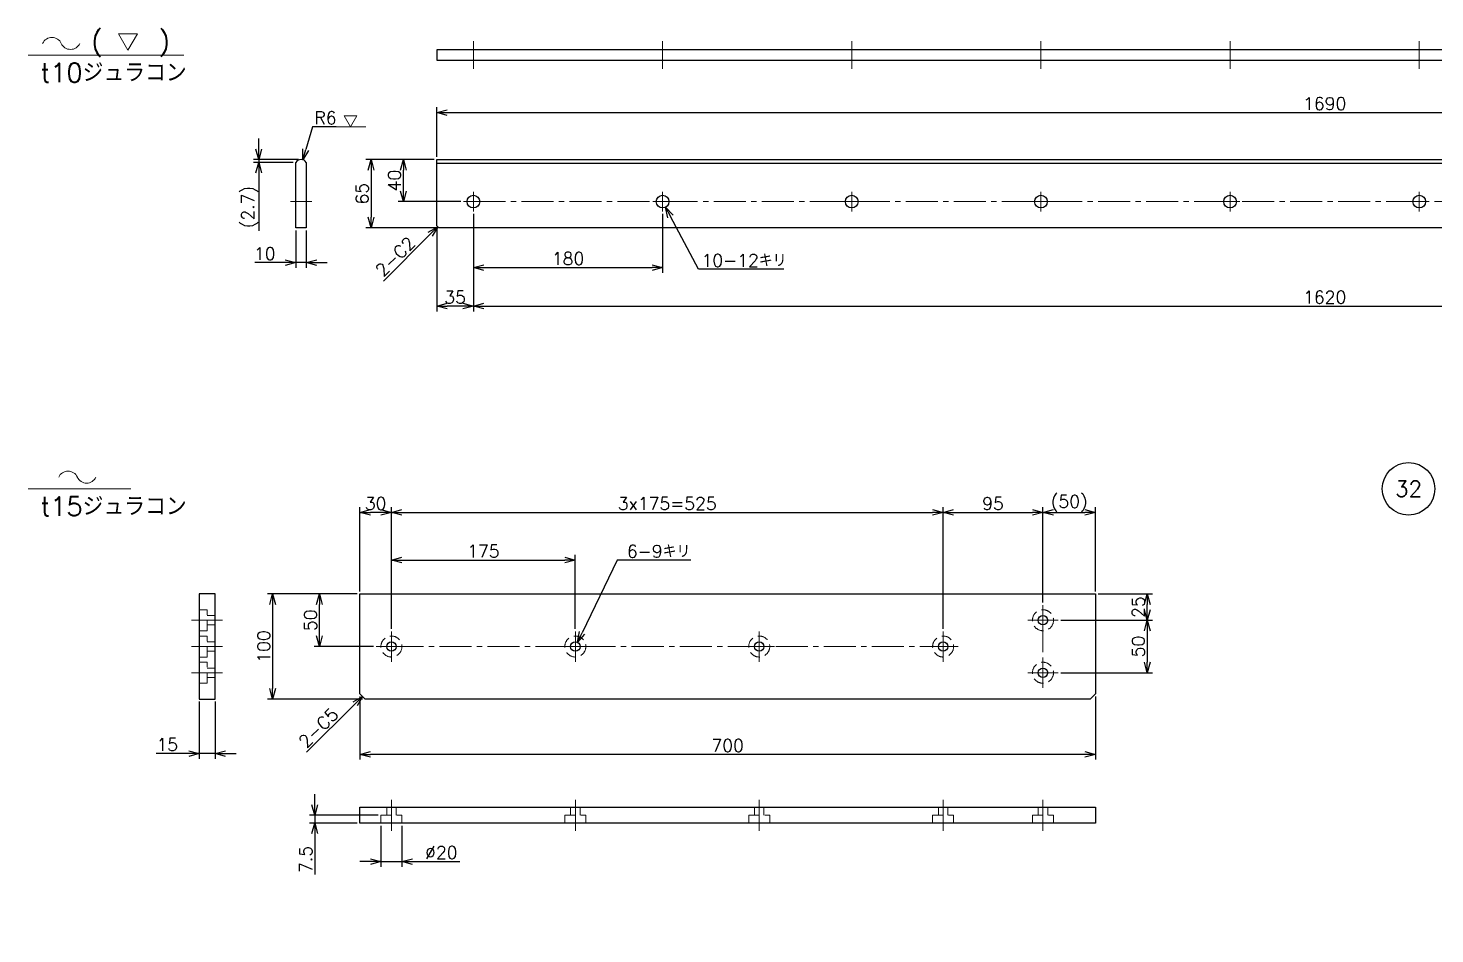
# Model space of a CAD drawing. Header units: millimetres. Extents: x 0 to 6647, y -19 to 2332.
# Drawn here: x 4221 to 5560, y 1254 to 2116 of the extents above; entities that cross this region are included whole.
import ezdxf
from ezdxf import colors
from ezdxf.entities.mleader import LeaderData, LeaderLine
from ezdxf.enums import TextEntityAlignment as Align
from ezdxf.math import Vec2, Vec3

# ---------------------------------------------------------------- set-up
doc = ezdxf.new("R2010")
doc.units = ezdxf.units.MM
doc.header["$LTSCALE"] = 1.6
doc.header["$PDMODE"] = 99
doc.header["$PDSIZE"] = 1
doc.linetypes.add('CENTER2', pattern=[28.575, 19.05, -3.175, 3.175, -3.175])
doc.linetypes.add('HIDDEN', pattern=[9.525, 6.35, -3.175])
for name, color, linetype, lineweight in [('04_HIDDEN', 2, 'HIDDEN', 13), ('05_CENTER', 4, 'CENTER2', 13), ('07_TEXT', 3, 'Continuous', 13), ('08_DIM', 3, 'Continuous', 13)]:
    doc.layers.add(name, color=color, linetype=linetype, lineweight=lineweight)
doc.styles.add('KSS_TXT', font='txt.shx', dxfattribs={"bigfont": 'extfont2.shx'})
doc.styles.get("Standard").update_dxf_attribs({"font": 'txt.shx', "bigfont": 'extfont2.shx'})
doc.dimstyles.new('KSS_DIM', dxfattribs={"dimscale": 4, "dimtxt": 3, "dimasz": 2.5, "dimexe": 1.25, "dimexo": 0.625, "dimtad": 1, "dimdsep": 46, "dimtxsty": 'KSS_TXT', "dimblk": 'OPEN30', "dimcen": 0, "dimazin": 2, "dimtfac": 0.75, "dimtmove": 0, "dimatfit": 3, "dimldrblk": 'OPEN30', "dimfxl": 1.25, "dimtolj": 1, "dimarcsym": 0})
doc.dimstyles.new('KSS_DIM$3', dxfattribs={"dimscale": 4, "dimtxt": 3, "dimasz": 2.5, "dimexe": 1.25, "dimexo": 0.625, "dimtad": 1, "dimtih": 1, "dimtoh": 1, "dimdsep": 46, "dimtxsty": 'KSS_TXT', "dimblk": 'OPEN30', "dimcen": 0, "dimazin": 2, "dimtfac": 0.75, "dimtofl": 0, "dimtmove": 0, "dimatfit": 3, "dimldrblk": 'OPEN30', "dimfxl": 1.25, "dimtolj": 1, "dimarcsym": 0})
doc.dimstyles.new('KSS_DIM$4', dxfattribs={"dimscale": 4, "dimtxt": 3, "dimasz": 2.5, "dimexe": 1.25, "dimexo": 0.625, "dimtad": 1, "dimtih": 1, "dimtoh": 1, "dimdsep": 46, "dimtxsty": 'KSS_TXT', "dimblk": 'OPEN30', "dimcen": 0, "dimazin": 2, "dimtfac": 0.75, "dimtofl": 0, "dimtmove": 0, "dimatfit": 3, "dimldrblk": 'OPEN30', "dimfxl": 1.25, "dimtolj": 1, "dimarcsym": 0})

# ---------------------------------------------------------------- blocks, each defined once
blk = doc.blocks.new('_Open30')
at = {"color": 0, "linetype": 'ByBlock', "lineweight": -2}
for p, q in [((-1, 0.27), (0, 0)), ((0, 0), (-1, -0.27)), ((0, 0), (-1, 0))]:
    blk.add_line(p, q, dxfattribs=at)
blk = doc.blocks.new('*D177')
at = {"layer": '08_DIM', "color": 0, "lineweight": -2, "transparency": 16777216}
for p, q in [((4610.1, 1993.8), (4610.1, 2041)), ((4620.1, 2036), (6290.1, 2036)), ((6300.1, 1993.8), (6300.1, 2041))]:
    blk.add_line(p, q, dxfattribs=at)
at = {"layer": 'Defpoints', "color": 0, "transparency": 16777216}
for p in [(6300.1, 2036), (4610.1, 1991.3), (6300.1, 1991.3)]:
    blk.add_point(p, dxfattribs=at)
at = {"layer": '08_DIM', "color": 0, "lineweight": -2, "transparency": 16777216, "xscale": 10, "yscale": 10, "zscale": 10, "rotation": 180}
blk.add_blockref('_Open30', (4610.1, 2036), dxfattribs=at)
at = {"layer": '08_DIM', "color": 0, "lineweight": -2, "transparency": 16777216, "xscale": 10, "yscale": 10, "zscale": 10}
blk.add_blockref('_Open30', (6300.1, 2036), dxfattribs=at)
at = {"layer": '08_DIM', "color": 0, "transparency": 16777216, "insert": (5455.1, 2044.5), "char_height": 12, "attachment_point": 5, "style": 'KSS_TXT'}
blk.add_mtext('\\A1;1690', dxfattribs=at)
blk = doc.blocks.new('*D178')
at = {"layer": '08_DIM', "color": 0, "lineweight": -2, "transparency": 16777216}
for p, q in [((4645.1, 1939.5), (4645.1, 1883.5)), ((4825.1, 1939.5), (4825.1, 1883.5)), ((4655.1, 1888.5), (4815.1, 1888.5))]:
    blk.add_line(p, q, dxfattribs=at)
at = {"layer": 'Defpoints', "color": 0, "transparency": 16777216}
for p in [(4645.1, 1942), (4825.1, 1942), (4825.1, 1888.5)]:
    blk.add_point(p, dxfattribs=at)
at = {"layer": '08_DIM', "color": 0, "lineweight": -2, "transparency": 16777216, "xscale": 10, "yscale": 10, "zscale": 10, "rotation": 180}
blk.add_blockref('_Open30', (4645.1, 1888.5), dxfattribs=at)
at = {"layer": '08_DIM', "color": 0, "lineweight": -2, "transparency": 16777216, "xscale": 10, "yscale": 10, "zscale": 10}
blk.add_blockref('_Open30', (4825.1, 1888.5), dxfattribs=at)
at = {"layer": '08_DIM', "color": 0, "transparency": 16777216, "insert": (4735.1, 1897), "char_height": 12, "attachment_point": 5, "style": 'KSS_TXT'}
blk.add_mtext('\\A1;180', dxfattribs=at)
blk = doc.blocks.new('*D179')
at = {"layer": '08_DIM', "color": 0, "lineweight": -2, "transparency": 16777216}
for p, q in [((4645.1, 1939.5), (4645.1, 1846.8)), ((4610.1, 1925.8), (4610.1, 1846.8)), ((4635.1, 1851.8), (4620.1, 1851.8))]:
    blk.add_line(p, q, dxfattribs=at)
at = {"layer": 'Defpoints', "color": 0, "transparency": 16777216}
for p in [(4645.1, 1942), (4610.1, 1928.3), (4610.1, 1851.8)]:
    blk.add_point(p, dxfattribs=at)
at = {"layer": '08_DIM', "color": 0, "lineweight": -2, "transparency": 16777216, "xscale": 10, "yscale": 10, "zscale": 10, "rotation": 180}
blk.add_blockref('_Open30', (4610.1, 1851.8), dxfattribs=at)
at = {"layer": '08_DIM', "color": 0, "lineweight": -2, "transparency": 16777216, "xscale": 10, "yscale": 10, "zscale": 10}
blk.add_blockref('_Open30', (4645.1, 1851.8), dxfattribs=at)
at = {"layer": '08_DIM', "color": 0, "transparency": 16777216, "insert": (4627.6, 1860.3), "char_height": 12, "attachment_point": 5, "style": 'KSS_TXT'}
blk.add_mtext('\\A1;35', dxfattribs=at)
blk = doc.blocks.new('*D180')
at = {"layer": '08_DIM', "color": 0, "lineweight": -2, "transparency": 16777216}
for p, q in [((4645.1, 1939.5), (4645.1, 1846.8)), ((6265.1, 1939.5), (6265.1, 1846.8)), ((4655.1, 1851.8), (6255.1, 1851.8))]:
    blk.add_line(p, q, dxfattribs=at)
at = {"layer": 'Defpoints', "color": 0, "transparency": 16777216}
for p in [(4645.1, 1942), (6265.1, 1942), (6265.1, 1851.8)]:
    blk.add_point(p, dxfattribs=at)
at = {"layer": '08_DIM', "color": 0, "lineweight": -2, "transparency": 16777216, "xscale": 10, "yscale": 10, "zscale": 10, "rotation": 180}
blk.add_blockref('_Open30', (4645.1, 1851.8), dxfattribs=at)
at = {"layer": '08_DIM', "color": 0, "lineweight": -2, "transparency": 16777216, "xscale": 10, "yscale": 10, "zscale": 10}
blk.add_blockref('_Open30', (6265.1, 1851.8), dxfattribs=at)
at = {"layer": '08_DIM', "color": 0, "transparency": 16777216, "insert": (5455.1, 1860.3), "char_height": 12, "attachment_point": 5, "style": 'KSS_TXT'}
blk.add_mtext('\\A1;1620', dxfattribs=at)
blk = doc.blocks.new('*D182')
at = {"layer": '08_DIM', "color": 0, "lineweight": -2, "transparency": 16777216}
for p, q in [((4607.6, 1991.3), (4573.5, 1991.3)), ((4578.5, 1961.3), (4578.5, 1981.3)), ((4633.2, 1951.3), (4573.5, 1951.3))]:
    blk.add_line(p, q, dxfattribs=at)
at = {"layer": 'Defpoints', "color": 0, "transparency": 16777216}
for p in [(4578.5, 1991.3), (4610.1, 1991.3), (4635.7, 1951.3)]:
    blk.add_point(p, dxfattribs=at)
at = {"layer": '08_DIM', "color": 0, "lineweight": -2, "transparency": 16777216, "xscale": 10, "yscale": 10, "zscale": 10}
for p, rotation in [((4578.5, 1991.3), 90), ((4578.5, 1951.3), 270)]:
    blk.add_blockref('_Open30', p, dxfattribs=dict(at, rotation=rotation))
at = {"layer": '08_DIM', "color": 0, "transparency": 16777216, "insert": (4570, 1971.3), "char_height": 12, "attachment_point": 5, "rotation": 90, "style": 'KSS_TXT'}
blk.add_mtext('\\A1;40', dxfattribs=at)
blk = doc.blocks.new('*D183')
at = {"layer": '08_DIM', "color": 0, "lineweight": -2, "transparency": 16777216}
for p, q in [((4607.6, 1991.3), (4542.6, 1991.3)), ((4547.6, 1981.3), (4547.6, 1936.3)), ((4609.6, 1926.3), (4542.6, 1926.3))]:
    blk.add_line(p, q, dxfattribs=at)
at = {"layer": 'Defpoints', "color": 0, "transparency": 16777216}
for p in [(4610.1, 1991.3), (4547.6, 1926.3), (4612.1, 1926.3)]:
    blk.add_point(p, dxfattribs=at)
at = {"layer": '08_DIM', "color": 0, "lineweight": -2, "transparency": 16777216, "xscale": 10, "yscale": 10, "zscale": 10}
for p, rotation in [((4547.6, 1991.3), 90), ((4547.6, 1926.3), 270)]:
    blk.add_blockref('_Open30', p, dxfattribs=dict(at, rotation=rotation))
at = {"layer": '08_DIM', "color": 0, "transparency": 16777216, "insert": (4539.1, 1958.8), "char_height": 12, "attachment_point": 5, "rotation": 90, "style": 'KSS_TXT'}
blk.add_mtext('\\A1;65', dxfattribs=at)
blk = doc.blocks.new('*D184')
at = {"layer": '08_DIM', "color": 0, "lineweight": -2, "transparency": 16777216}
for p, q in [((4476, 1923.8), (4476, 1888.2)), ((4486, 1923.8), (4486, 1888.2)), ((4466, 1893.2), (4437, 1893.2)), ((4486, 1893.2), (4476, 1893.2)), ((4496, 1893.2), (4506, 1893.2))]:
    blk.add_line(p, q, dxfattribs=at)
at = {"layer": 'Defpoints', "color": 0, "transparency": 16777216}
for p in [(4476, 1926.3), (4486, 1926.3), (4476, 1893.2)]:
    blk.add_point(p, dxfattribs=at)
at = {"layer": '08_DIM', "color": 0, "lineweight": -2, "transparency": 16777216, "xscale": 10, "yscale": 10, "zscale": 10}
blk.add_blockref('_Open30', (4476, 1893.2), dxfattribs=at)
at = {"layer": '08_DIM', "color": 0, "lineweight": -2, "transparency": 16777216, "xscale": 10, "yscale": 10, "zscale": 10, "rotation": 180}
blk.add_blockref('_Open30', (4486, 1893.2), dxfattribs=at)
at = {"layer": '08_DIM', "color": 0, "transparency": 16777216, "insert": (4446.5, 1901.7), "char_height": 12, "attachment_point": 5, "style": 'KSS_TXT'}
blk.add_mtext('\\A1;10', dxfattribs=at)
blk = doc.blocks.new('*D185')
at = {"layer": '08_DIM', "color": 0, "lineweight": -2, "transparency": 16777216}
for p, q in [((4440.8, 2001.3), (4440.8, 2011.3)), ((4478.5, 1991.3), (4435.8, 1991.3)), ((4473.5, 1988.6), (4435.8, 1988.6)), ((4440.8, 1991.3), (4440.8, 1988.6)), ((4440.8, 1978.6), (4440.8, 1923.6))]:
    blk.add_line(p, q, dxfattribs=at)
at = {"layer": 'Defpoints', "color": 0, "transparency": 16777216}
for p in [(4440.8, 1988.6), (4476, 1988.6), (4481, 1991.3)]:
    blk.add_point(p, dxfattribs=at)
at = {"layer": '08_DIM', "color": 0, "lineweight": -2, "transparency": 16777216, "xscale": 10, "yscale": 10, "zscale": 10}
for p, rotation in [((4440.8, 1991.3), 270), ((4440.8, 1988.6), 90)]:
    blk.add_blockref('_Open30', p, dxfattribs=dict(at, rotation=rotation))
at = {"layer": '08_DIM', "color": 0, "transparency": 16777216, "insert": (4432.3, 1946.1), "char_height": 12, "attachment_point": 5, "rotation": 90, "style": 'KSS_TXT'}
blk.add_mtext('\\A1;(2.7)', dxfattribs=at)
blk = doc.blocks.new('*D186')
at = {"layer": '08_DIM', "color": 0, "lineweight": -2, "transparency": 16777216}
for p, q in [((4491.8, 2022.5), (4485.5, 2000.7)), ((4514.3, 2022.5), (4491.8, 2022.5))]:
    blk.add_line(p, q, dxfattribs=at)
at = {"layer": 'Defpoints', "color": 0, "transparency": 16777216}
for p in [(4481, 1985.3), (4482.7, 1991.1)]:
    blk.add_point(p, dxfattribs=at)
at = {"layer": '08_DIM', "color": 0, "lineweight": -2, "transparency": 16777216, "xscale": 10, "yscale": 10, "zscale": 10, "rotation": 253.8783527437795}
blk.add_blockref('_Open30', (4482.7, 1991.1), dxfattribs=at)
at = {"layer": '08_DIM', "color": 0, "transparency": 16777216, "insert": (4504.3, 2031), "char_height": 12, "attachment_point": 5, "style": 'KSS_TXT'}
blk.add_mtext('\\A1;R6', dxfattribs=at)
blk = doc.blocks.new('*D187')
at = {"layer": '08_DIM', "color": 0, "lineweight": -2, "transparency": 16777216}
for p, q in [((4859.3, 1886.8), (4832.6, 1937.2)), ((4940.4, 1886.8), (4859.3, 1886.8))]:
    blk.add_line(p, q, dxfattribs=at)
at = {"layer": 'Defpoints', "color": 0, "transparency": 16777216}
for p in [(4822.3, 1956.6), (4827.9, 1946)]:
    blk.add_point(p, dxfattribs=at)
at = {"layer": '08_DIM', "color": 0, "lineweight": -2, "transparency": 16777216, "xscale": 10, "yscale": 10, "zscale": 10, "rotation": 117.9571922328855}
blk.add_blockref('_Open30', (4827.9, 1946), dxfattribs=at)
at = {"layer": '08_DIM', "color": 0, "transparency": 16777216, "insert": (4902.6, 1895.3), "char_height": 12, "attachment_point": 5, "style": 'KSS_TXT'}
blk.add_mtext('\\A1;10-12キリ', dxfattribs=at)
blk = doc.blocks.new('p1ba05')
for centre, start, end in [((-2.95, 0.29), 24.2276, 155.5758), ((0, 1.62), 204.2276, 335.5758)]:
    blk.add_arc(centre, 1.62, start, end)
blk = doc.blocks.new('*D188')
at = {"layer": '08_DIM', "color": 0, "lineweight": -2, "transparency": 16777216}
for p, q in [((4534.5, 1577.8), (4493.5, 1577.8)), ((4498.5, 1537.8), (4498.5, 1567.8)), ((4550.1, 1527.8), (4493.5, 1527.8))]:
    blk.add_line(p, q, dxfattribs=at)
at = {"layer": 'Defpoints', "color": 0, "transparency": 16777216}
for p in [(4498.5, 1577.8), (4537, 1577.8), (4552.6, 1527.8)]:
    blk.add_point(p, dxfattribs=at)
at = {"layer": '08_DIM', "color": 0, "lineweight": -2, "transparency": 16777216, "xscale": 10, "yscale": 10, "zscale": 10}
for p, rotation in [((4498.5, 1577.8), 90), ((4498.5, 1527.8), 270)]:
    blk.add_blockref('_Open30', p, dxfattribs=dict(at, rotation=rotation))
at = {"layer": '08_DIM', "color": 0, "transparency": 16777216, "insert": (4490, 1552.8), "char_height": 12, "attachment_point": 5, "rotation": 90, "style": 'KSS_TXT'}
blk.add_mtext('\\A1;50', dxfattribs=at)
blk = doc.blocks.new('*D189')
at = {"layer": '08_DIM', "color": 0, "lineweight": -2, "transparency": 16777216}
for p, q in [((4534.5, 1577.8), (4449, 1577.8)), ((4454, 1567.8), (4454, 1487.8)), ((4539.5, 1477.8), (4449, 1477.8))]:
    blk.add_line(p, q, dxfattribs=at)
at = {"layer": 'Defpoints', "color": 0, "transparency": 16777216}
for p in [(4537, 1577.8), (4454, 1477.8), (4542, 1477.8)]:
    blk.add_point(p, dxfattribs=at)
at = {"layer": '08_DIM', "color": 0, "lineweight": -2, "transparency": 16777216, "xscale": 10, "yscale": 10, "zscale": 10}
for p, rotation in [((4454, 1577.8), 90), ((4454, 1477.8), 270)]:
    blk.add_blockref('_Open30', p, dxfattribs=dict(at, rotation=rotation))
at = {"layer": '08_DIM', "color": 0, "transparency": 16777216, "insert": (4445.5, 1527.8), "char_height": 12, "attachment_point": 5, "rotation": 90, "style": 'KSS_TXT'}
blk.add_mtext('\\A1;100', dxfattribs=at)
blk = doc.blocks.new('*D190')
at = {"layer": '08_DIM', "color": 0, "lineweight": -2, "transparency": 16777216}
for p, q in [((4537, 1580.3), (4537, 1660.4)), ((4567, 1544.7), (4567, 1660.4)), ((4557, 1655.4), (4547, 1655.4))]:
    blk.add_line(p, q, dxfattribs=at)
at = {"layer": 'Defpoints', "color": 0, "transparency": 16777216}
for p in [(4537, 1655.4), (4537, 1577.8), (4567, 1542.2)]:
    blk.add_point(p, dxfattribs=at)
at = {"layer": '08_DIM', "color": 0, "lineweight": -2, "transparency": 16777216, "xscale": 10, "yscale": 10, "zscale": 10, "rotation": 180}
blk.add_blockref('_Open30', (4537, 1655.4), dxfattribs=at)
at = {"layer": '08_DIM', "color": 0, "lineweight": -2, "transparency": 16777216, "xscale": 10, "yscale": 10, "zscale": 10}
blk.add_blockref('_Open30', (4567, 1655.4), dxfattribs=at)
at = {"layer": '08_DIM', "color": 0, "transparency": 16777216, "insert": (4552, 1663.9), "char_height": 12, "attachment_point": 5, "style": 'KSS_TXT'}
blk.add_mtext('\\A1;30', dxfattribs=at)
blk = doc.blocks.new('*D191')
at = {"layer": '08_DIM', "color": 0, "lineweight": -2, "transparency": 16777216}
for p, q in [((4567, 1544.7), (4567, 1660.4)), ((5092, 1544.7), (5092, 1660.4)), ((4577, 1655.4), (5082, 1655.4))]:
    blk.add_line(p, q, dxfattribs=at)
at = {"layer": 'Defpoints', "color": 0, "transparency": 16777216}
for p in [(5092, 1655.4), (4567, 1542.2), (5092, 1542.2)]:
    blk.add_point(p, dxfattribs=at)
at = {"layer": '08_DIM', "color": 0, "lineweight": -2, "transparency": 16777216, "xscale": 10, "yscale": 10, "zscale": 10, "rotation": 180}
blk.add_blockref('_Open30', (4567, 1655.4), dxfattribs=at)
at = {"layer": '08_DIM', "color": 0, "lineweight": -2, "transparency": 16777216, "xscale": 10, "yscale": 10, "zscale": 10}
blk.add_blockref('_Open30', (5092, 1655.4), dxfattribs=at)
at = {"layer": '08_DIM', "color": 0, "transparency": 16777216, "insert": (4829.5, 1663.9), "char_height": 12, "attachment_point": 5, "style": 'KSS_TXT'}
blk.add_mtext('\\A1;3x175=525', dxfattribs=at)
blk = doc.blocks.new('*D192')
at = {"layer": '08_DIM', "color": 0, "lineweight": -2, "transparency": 16777216}
for p, q in [((4567, 1544.7), (4567, 1615.1)), ((4577, 1610.1), (4732, 1610.1)), ((4742, 1544.7), (4742, 1615.1))]:
    blk.add_line(p, q, dxfattribs=at)
at = {"layer": 'Defpoints', "color": 0, "transparency": 16777216}
for p in [(4742, 1610.1), (4567, 1542.2), (4742, 1542.2)]:
    blk.add_point(p, dxfattribs=at)
at = {"layer": '08_DIM', "color": 0, "lineweight": -2, "transparency": 16777216, "xscale": 10, "yscale": 10, "zscale": 10, "rotation": 180}
blk.add_blockref('_Open30', (4567, 1610.1), dxfattribs=at)
at = {"layer": '08_DIM', "color": 0, "lineweight": -2, "transparency": 16777216, "xscale": 10, "yscale": 10, "zscale": 10}
blk.add_blockref('_Open30', (4742, 1610.1), dxfattribs=at)
at = {"layer": '08_DIM', "color": 0, "transparency": 16777216, "insert": (4654.5, 1618.6), "char_height": 12, "attachment_point": 5, "style": 'KSS_TXT'}
blk.add_mtext('\\A1;175', dxfattribs=at)
blk = doc.blocks.new('*D193')
at = {"layer": '08_DIM', "color": 0, "lineweight": -2, "transparency": 16777216}
for p, q in [((5092, 1544.7), (5092, 1660.4)), ((5187, 1569.7), (5187, 1660.4)), ((5102, 1655.4), (5177, 1655.4))]:
    blk.add_line(p, q, dxfattribs=at)
at = {"layer": 'Defpoints', "color": 0, "transparency": 16777216}
for p in [(5187, 1655.4), (5187, 1567.2), (5092, 1542.2)]:
    blk.add_point(p, dxfattribs=at)
at = {"layer": '08_DIM', "color": 0, "lineweight": -2, "transparency": 16777216, "xscale": 10, "yscale": 10, "zscale": 10, "rotation": 180}
blk.add_blockref('_Open30', (5092, 1655.4), dxfattribs=at)
at = {"layer": '08_DIM', "color": 0, "lineweight": -2, "transparency": 16777216, "xscale": 10, "yscale": 10, "zscale": 10}
blk.add_blockref('_Open30', (5187, 1655.4), dxfattribs=at)
at = {"layer": '08_DIM', "color": 0, "transparency": 16777216, "insert": (5139.5, 1663.9), "char_height": 12, "attachment_point": 5, "style": 'KSS_TXT'}
blk.add_mtext('\\A1;95', dxfattribs=at)
blk = doc.blocks.new('*D194')
at = {"layer": '08_DIM', "color": 0, "lineweight": -2, "transparency": 16777216}
for p, q in [((5187, 1569.7), (5187, 1660.4)), ((5237, 1580.3), (5237, 1660.4)), ((5197, 1655.4), (5227, 1655.4))]:
    blk.add_line(p, q, dxfattribs=at)
at = {"layer": 'Defpoints', "color": 0, "transparency": 16777216}
for p in [(5237, 1655.4), (5187, 1567.2), (5237, 1577.8)]:
    blk.add_point(p, dxfattribs=at)
at = {"layer": '08_DIM', "color": 0, "lineweight": -2, "transparency": 16777216, "xscale": 10, "yscale": 10, "zscale": 10, "rotation": 180}
blk.add_blockref('_Open30', (5187, 1655.4), dxfattribs=at)
at = {"layer": '08_DIM', "color": 0, "lineweight": -2, "transparency": 16777216, "xscale": 10, "yscale": 10, "zscale": 10}
blk.add_blockref('_Open30', (5237, 1655.4), dxfattribs=at)
at = {"layer": '08_DIM', "color": 0, "transparency": 16777216, "insert": (5212, 1663.9), "char_height": 12, "attachment_point": 5, "style": 'KSS_TXT'}
blk.add_mtext('\\A1;(50)', dxfattribs=at)
blk = doc.blocks.new('*D195')
at = {"layer": '08_DIM', "color": 0, "lineweight": -2, "transparency": 16777216}
for p, q in [((4537, 1480.3), (4537, 1420.1)), ((5237, 1480.3), (5237, 1420.1)), ((5227, 1425.1), (4547, 1425.1))]:
    blk.add_line(p, q, dxfattribs=at)
at = {"layer": 'Defpoints', "color": 0, "transparency": 16777216}
for p in [(4537, 1482.8), (5237, 1482.8), (4537, 1425.1)]:
    blk.add_point(p, dxfattribs=at)
at = {"layer": '08_DIM', "color": 0, "lineweight": -2, "transparency": 16777216, "xscale": 10, "yscale": 10, "zscale": 10, "rotation": 180}
blk.add_blockref('_Open30', (4537, 1425.1), dxfattribs=at)
at = {"layer": '08_DIM', "color": 0, "lineweight": -2, "transparency": 16777216, "xscale": 10, "yscale": 10, "zscale": 10}
blk.add_blockref('_Open30', (5237, 1425.1), dxfattribs=at)
at = {"layer": '08_DIM', "color": 0, "transparency": 16777216, "insert": (4887, 1433.6), "char_height": 12, "attachment_point": 5, "style": 'KSS_TXT'}
blk.add_mtext('\\A1;700', dxfattribs=at)
blk = doc.blocks.new('*D196')
at = {"layer": '08_DIM', "color": 0, "lineweight": -2, "transparency": 16777216}
for p, q in [((5239.5, 1577.8), (5291.3, 1577.8)), ((5286.3, 1562.8), (5286.3, 1567.8)), ((5204, 1552.8), (5291.3, 1552.8))]:
    blk.add_line(p, q, dxfattribs=at)
at = {"layer": 'Defpoints', "color": 0, "transparency": 16777216}
for p in [(5237, 1577.8), (5286.3, 1577.8), (5201.5, 1552.8)]:
    blk.add_point(p, dxfattribs=at)
at = {"layer": '08_DIM', "color": 0, "lineweight": -2, "transparency": 16777216, "xscale": 10, "yscale": 10, "zscale": 10}
for p, rotation in [((5286.3, 1577.8), 90), ((5286.3, 1552.8), 270)]:
    blk.add_blockref('_Open30', p, dxfattribs=dict(at, rotation=rotation))
at = {"layer": '08_DIM', "color": 0, "transparency": 16777216, "insert": (5277.8, 1565.3), "char_height": 12, "attachment_point": 5, "rotation": 90, "style": 'KSS_TXT'}
blk.add_mtext('\\A1;25', dxfattribs=at)
blk = doc.blocks.new('*D197')
at = {"layer": '08_DIM', "color": 0, "lineweight": -2, "transparency": 16777216}
for p, q in [((5204, 1552.8), (5291.3, 1552.8)), ((5286.3, 1542.8), (5286.3, 1512.8)), ((5204, 1502.8), (5291.3, 1502.8))]:
    blk.add_line(p, q, dxfattribs=at)
at = {"layer": 'Defpoints', "color": 0, "transparency": 16777216}
for p in [(5201.5, 1552.8), (5201.5, 1502.8), (5286.3, 1502.8)]:
    blk.add_point(p, dxfattribs=at)
at = {"layer": '08_DIM', "color": 0, "lineweight": -2, "transparency": 16777216, "xscale": 10, "yscale": 10, "zscale": 10}
for p, rotation in [((5286.3, 1552.8), 90), ((5286.3, 1502.8), 270)]:
    blk.add_blockref('_Open30', p, dxfattribs=dict(at, rotation=rotation))
at = {"layer": '08_DIM', "color": 0, "transparency": 16777216, "insert": (5277.8, 1527.8), "char_height": 12, "attachment_point": 5, "rotation": 90, "style": 'KSS_TXT'}
blk.add_mtext('\\A1;50', dxfattribs=at)
blk = doc.blocks.new('*D198')
at = {"layer": '08_DIM', "color": 0, "lineweight": -2, "transparency": 16777216}
for p, q in [((4557, 1357.2), (4557, 1318.1)), ((4577, 1357.2), (4577, 1318.1)), ((4547, 1323.1), (4537, 1323.1)), ((4557, 1323.1), (4577, 1323.1)), ((4587, 1323.1), (4632, 1323.1))]:
    blk.add_line(p, q, dxfattribs=at)
at = {"layer": 'Defpoints', "color": 0, "transparency": 16777216}
for p in [(4557, 1359.7), (4577, 1359.7), (4577, 1323.1)]:
    blk.add_point(p, dxfattribs=at)
at = {"layer": '08_DIM', "color": 0, "lineweight": -2, "transparency": 16777216, "xscale": 10, "yscale": 10, "zscale": 10}
blk.add_blockref('_Open30', (4557, 1323.1), dxfattribs=at)
at = {"layer": '08_DIM', "color": 0, "lineweight": -2, "transparency": 16777216, "xscale": 10, "yscale": 10, "zscale": 10, "rotation": 180}
blk.add_blockref('_Open30', (4577, 1323.1), dxfattribs=at)
at = {"layer": '08_DIM', "color": 0, "transparency": 16777216, "insert": (4614.5, 1331.6), "char_height": 12, "attachment_point": 5, "style": 'KSS_TXT'}
blk.add_mtext('\\A1;%%C20', dxfattribs=at)
blk = doc.blocks.new('*D199')
at = {"layer": '08_DIM', "color": 0, "lineweight": -2, "transparency": 16777216}
for p, q in [((4494.1, 1377.2), (4494.1, 1387.2)), ((4554.5, 1367.2), (4489.1, 1367.2)), ((4494.1, 1367.2), (4494.1, 1359.7)), ((4534.5, 1359.7), (4489.1, 1359.7)), ((4494.1, 1349.7), (4494.1, 1310.7))]:
    blk.add_line(p, q, dxfattribs=at)
at = {"layer": 'Defpoints', "color": 0, "transparency": 16777216}
for p in [(4557, 1367.2), (4494.1, 1359.7), (4537, 1359.7)]:
    blk.add_point(p, dxfattribs=at)
at = {"layer": '08_DIM', "color": 0, "lineweight": -2, "transparency": 16777216, "xscale": 10, "yscale": 10, "zscale": 10}
for p, rotation in [((4494.1, 1367.2), 270), ((4494.1, 1359.7), 90)]:
    blk.add_blockref('_Open30', p, dxfattribs=dict(at, rotation=rotation))
at = {"layer": '08_DIM', "color": 0, "transparency": 16777216, "insert": (4485.6, 1325.2), "char_height": 12, "attachment_point": 5, "rotation": 90, "style": 'KSS_TXT'}
blk.add_mtext('\\A1;7.5', dxfattribs=at)
blk = doc.blocks.new('*D200')
at = {"layer": '08_DIM', "color": 0, "lineweight": -2, "transparency": 16777216}
for p, q in [((4782, 1609.9), (4748.4, 1540.8)), ((4852.1, 1609.9), (4782, 1609.9))]:
    blk.add_line(p, q, dxfattribs=at)
at = {"layer": 'Defpoints', "color": 0, "transparency": 16777216}
for p in [(4744, 1531.8), (4740.1, 1523.7)]:
    blk.add_point(p, dxfattribs=at)
at = {"layer": '08_DIM', "color": 0, "lineweight": -2, "transparency": 16777216, "xscale": 10, "yscale": 10, "zscale": 10, "rotation": 244.0164366393952}
blk.add_blockref('_Open30', (4744, 1531.8), dxfattribs=at)
at = {"layer": '08_DIM', "color": 0, "transparency": 16777216, "insert": (4821.3, 1618.4), "char_height": 12, "attachment_point": 5, "style": 'KSS_TXT'}
blk.add_mtext('\\A1;6-9キリ', dxfattribs=at)
blk = doc.blocks.new('*D201')
at = {"layer": '08_DIM', "color": 0, "lineweight": -2, "transparency": 16777216}
blk.add_line((4532.5, 1473.2), (4486.3, 1427.1), dxfattribs=at)
at = {"layer": 'Defpoints', "color": 0, "transparency": 16777216}
for p in [(4539.5, 1480.3), (4444.7, 1385.5), (4444.7, 1385.5)]:
    blk.add_point(p, dxfattribs=at)
at = {"layer": '08_DIM', "color": 0, "lineweight": -2, "transparency": 16777216, "xscale": 10, "yscale": 10, "zscale": 10, "rotation": 44.99999999999979}
blk.add_blockref('_Open30', (4539.5, 1480.3), dxfattribs=at)
at = {"layer": '08_DIM', "color": 0, "transparency": 16777216, "insert": (4497.6, 1450.4), "char_height": 12, "attachment_point": 5, "rotation": 45, "style": 'KSS_TXT'}
blk.add_mtext('\\A1;2-C5', dxfattribs=at)
blk = doc.blocks.new('*D202')
at = {"layer": '08_DIM', "color": 0, "lineweight": -2, "transparency": 16777216}
blk.add_line((4604, 1920.2), (4559.4, 1875.6), dxfattribs=at)
at = {"layer": 'Defpoints', "color": 0, "transparency": 16777216}
for p in [(4611.1, 1927.3), (4542.4, 1858.6), (4542.4, 1858.6)]:
    blk.add_point(p, dxfattribs=at)
at = {"layer": '08_DIM', "color": 0, "lineweight": -2, "transparency": 16777216, "xscale": 10, "yscale": 10, "zscale": 10, "rotation": 44.9999999999999}
blk.add_blockref('_Open30', (4611.1, 1927.3), dxfattribs=at)
at = {"layer": '08_DIM', "color": 0, "transparency": 16777216, "insert": (4570.7, 1899), "char_height": 12, "attachment_point": 5, "rotation": 45, "style": 'KSS_TXT'}
blk.add_mtext('\\A1;2-C2', dxfattribs=at)
blk = doc.blocks.new('*D203')
at = {"layer": '08_DIM', "color": 0, "lineweight": -2, "transparency": 16777216}
for p, q in [((4384.2, 1475.3), (4384.2, 1420.9)), ((4399.2, 1475.3), (4399.2, 1420.9)), ((4374.2, 1425.9), (4343.2, 1425.9)), ((4399.2, 1425.9), (4384.2, 1425.9)), ((4409.2, 1425.9), (4419.2, 1425.9))]:
    blk.add_line(p, q, dxfattribs=at)
at = {"layer": 'Defpoints', "color": 0, "transparency": 16777216}
for p in [(4384.2, 1477.8), (4399.2, 1477.8), (4384.2, 1425.9)]:
    blk.add_point(p, dxfattribs=at)
at = {"layer": '08_DIM', "color": 0, "lineweight": -2, "transparency": 16777216, "xscale": 10, "yscale": 10, "zscale": 10}
blk.add_blockref('_Open30', (4384.2, 1425.9), dxfattribs=at)
at = {"layer": '08_DIM', "color": 0, "lineweight": -2, "transparency": 16777216, "xscale": 10, "yscale": 10, "zscale": 10, "rotation": 180}
blk.add_blockref('_Open30', (4399.2, 1425.9), dxfattribs=at)
at = {"layer": '08_DIM', "color": 0, "transparency": 16777216, "insert": (4353.7, 1434.4), "char_height": 12, "attachment_point": 5, "style": 'KSS_TXT'}
blk.add_mtext('\\A1;15', dxfattribs=at)
blk = doc.blocks.new('AM_BALLOON1')
at = {"transparency": 16777216}
blk.add_circle((0, 0), 5, dxfattribs=at)
blk.add_attdef('B_NUMBER', text='', height=3, dxfattribs=at).set_placement((0, 0), align=Align.MIDDLE_CENTER)
blk = doc.blocks.new('_OPEN')
at = {"color": 0, "linetype": 'ByBlock'}
for p, q in [((-1, 0.17), (0, 0)), ((0, 0), (-1, -0.17)), ((0, 0), (-1, 0))]:
    blk.add_line(p, q, dxfattribs=at)
blk = doc.blocks.new('p1ba01')
for p, q in [((0, 0), (-1.5, 2.6)), ((-1.5, 2.6), (1.5, 2.6)), ((1.5, 2.6), (0, 0))]:
    blk.add_line(p, q)

msp = doc.modelspace()

# ---------------------------------------------------------------- linework, layer by layer
at = {"color": 3}
msp.add_line((4610.083, 1987.913), (6300.083, 1987.913), dxfattribs=at)
at = {"color": 0}
for points in [[(4610.083, 2085.855), (6300.083, 2085.855), (6300.083, 2095.855), (4610.083, 2095.855)], [(4610.083, 1991.299), (6300.083, 1991.299), (6300.083, 1928.299), (6298.083, 1926.299), (4612.083, 1926.299), (4610.083, 1928.299)], [(4399.183, 1477.787), (4399.183, 1577.787), (4384.183, 1577.787), (4384.183, 1477.787)], [(4537.038, 1374.739), (5237.038, 1374.739), (5237.038, 1359.739), (4537.038, 1359.739)]]:
    msp.add_lwpolyline(points, close=True, dxfattribs=at)
for points in [[(4486.029, 1988.622), (4486.029, 1926.305), (4476.029, 1926.305), (4476.029, 1988.622)], [(4537.038, 1577.787), (5237.038, 1577.787)], [(5237.038, 1577.787), (5237.038, 1577.787), (5237.038, 1482.787), (5232.038, 1477.787), (4542.038, 1477.787), (4537.038, 1482.787), (4537.038, 1577.787)]]:
    msp.add_lwpolyline(points, dxfattribs=at)
for centre, radius in [((4645.083, 1951.299), 6), ((4825.083, 1951.299), 6), ((5005.083, 1951.299), 6), ((5185.083, 1951.299), 6), ((5365.083, 1951.299), 6), ((5545.083, 1951.299), 6), ((5187.038, 1552.787), 4.5), ((4567.038, 1527.787), 4.5), ((4742.038, 1527.787), 4.5), ((4917.038, 1527.787), 4.5), ((5092.038, 1527.787), 4.5), ((5187.038, 1502.787), 4.5)]:
    msp.add_circle(centre, radius, dxfattribs=at)
msp.add_arc((4481.029, 1985.305), 6, 33.55767, 146.445762, dxfattribs=at)
at = {"layer": '04_HIDDEN'}
for p, q in [((4391.683, 1562.787), (4384.183, 1562.787)), ((4391.683, 1542.787), (4391.683, 1562.787)), ((4391.683, 1557.287), (4399.183, 1557.287)), ((4384.183, 1542.787), (4391.683, 1542.787)), ((4391.683, 1548.287), (4399.183, 1548.287)), ((4391.683, 1537.787), (4384.183, 1537.787)), ((4391.683, 1517.787), (4391.683, 1537.787)), ((4391.683, 1532.287), (4399.183, 1532.287)), ((4384.183, 1517.787), (4391.683, 1517.787)), ((4391.683, 1512.787), (4384.183, 1512.787)), ((4391.683, 1523.287), (4399.183, 1523.287)), ((4391.683, 1492.787), (4391.683, 1512.787)), ((4391.683, 1507.287), (4399.183, 1507.287)), ((4384.183, 1492.787), (4391.683, 1492.787)), ((4391.683, 1498.287), (4399.183, 1498.287)), ((4557.038, 1367.239), (4577.038, 1367.239)), ((4557.038, 1359.739), (4557.038, 1367.239)), ((4562.538, 1367.239), (4562.538, 1374.739)), ((4571.538, 1367.239), (4571.538, 1374.739)), ((4577.038, 1367.239), (4577.038, 1359.739)), ((4732.038, 1367.239), (4752.038, 1367.239)), ((4732.038, 1359.739), (4732.038, 1367.239)), ((4737.538, 1367.239), (4737.538, 1374.739)), ((4746.538, 1367.239), (4746.538, 1374.739)), ((4752.038, 1367.239), (4752.038, 1359.739)), ((4907.038, 1367.239), (4927.038, 1367.239)), ((4907.038, 1359.739), (4907.038, 1367.239)), ((4912.538, 1367.239), (4912.538, 1374.739)), ((4921.538, 1367.239), (4921.538, 1374.739)), ((4927.038, 1367.239), (4927.038, 1359.739)), ((5082.038, 1367.239), (5102.038, 1367.239)), ((5082.038, 1359.739), (5082.038, 1367.239)), ((5087.538, 1367.239), (5087.538, 1374.739)), ((5096.538, 1367.239), (5096.538, 1374.739)), ((5102.038, 1367.239), (5102.038, 1359.739)), ((5177.038, 1367.239), (5197.038, 1367.239)), ((5177.038, 1359.739), (5177.038, 1367.239)), ((5182.538, 1367.239), (5182.538, 1374.739)), ((5191.538, 1367.239), (5191.538, 1374.739)), ((5197.038, 1367.239), (5197.038, 1359.739))]:
    msp.add_line(p, q, dxfattribs=at)
for centre in [(5187.038, 1552.787), (4567.038, 1527.787), (4742.038, 1527.787), (4917.038, 1527.787), (5092.038, 1527.787), (5187.038, 1502.787)]:
    msp.add_circle(centre, 10, dxfattribs=at)
at = {"layer": '05_CENTER'}
for p, q in [((4645.083, 2104.095), (4645.083, 2077.616)), ((4825.083, 2104.095), (4825.083, 2077.616)), ((5005.083, 2104.095), (5005.083, 2077.616)), ((5185.083, 2104.095), (5185.083, 2077.616)), ((5365.083, 2104.095), (5365.083, 2077.616)), ((5545.083, 2104.095), (5545.083, 2077.616)), ((4645.083, 1941.958), (4645.083, 1960.64)), ((4825.083, 1941.958), (4825.083, 1960.64)), ((5005.083, 1941.958), (5005.083, 1960.64)), ((5185.083, 1941.958), (5185.083, 1960.64)), ((5365.083, 1941.958), (5365.083, 1960.64)), ((5545.083, 1941.958), (5545.083, 1960.64)), ((4470.893, 1951.299), (4491.335, 1951.299)), ((4635.742, 1951.299), (4654.424, 1951.299)), ((4645.083, 1951.299), (6265.083, 1951.299)), ((4815.742, 1951.299), (4834.424, 1951.299)), ((4995.742, 1951.299), (5014.424, 1951.299)), ((5175.742, 1951.299), (5194.424, 1951.299)), ((5355.742, 1951.299), (5374.424, 1951.299)), ((5554.424, 1951.299), (5535.742, 1951.299)), ((5187.038, 1538.348), (5187.038, 1567.226)), ((4376.861, 1552.787), (4406.167, 1552.787)), ((4567.038, 1513.348), (4567.038, 1542.226)), ((4742.038, 1513.348), (4742.038, 1542.226)), ((4917.038, 1513.348), (4917.038, 1542.226)), ((5092.038, 1513.348), (5092.038, 1542.226)), ((5201.477, 1552.787), (5172.6, 1552.787)), ((5187.038, 1552.787), (5187.038, 1502.787)), ((4376.861, 1527.787), (4406.167, 1527.787)), ((4581.477, 1527.787), (4552.6, 1527.787)), ((4567.038, 1527.787), (5092.038, 1527.787)), ((4756.477, 1527.787), (4727.6, 1527.787)), ((4931.477, 1527.787), (4902.6, 1527.787)), ((5106.477, 1527.787), (5077.6, 1527.787)), ((5187.038, 1488.348), (5187.038, 1517.226)), ((4376.861, 1502.787), (4406.167, 1502.787)), ((5201.477, 1502.787), (5172.6, 1502.787)), ((4567.038, 1352.417), (4567.038, 1381.723)), ((4742.038, 1352.417), (4742.038, 1381.723)), ((4917.038, 1352.417), (4917.038, 1381.723)), ((5092.038, 1352.417), (5092.038, 1381.723)), ((5187.038, 1352.417), (5187.038, 1381.723))]:
    msp.add_line(p, q, dxfattribs=at)
at = {"layer": '08_DIM'}
for p, q in [((4221.341, 2090.636), (4369.584, 2090.636)), ((4514.286, 2022.52), (4542.663, 2022.52)), ((4221.341, 1677.838), (4318.947, 1677.838))]:
    msp.add_line(p, q, dxfattribs=at)

# ---------------------------------------------------------------- block references
for name, p, xscale, yscale, zscale in [('p1ba05', (4261.687, 2096.106), 6, 6, 6), ('p1ba01', (4316.268, 2095.405), 6, 6, 6), ('p1ba01', (4528.201, 2022.52), 4, 4, 4), ('p1ba05', (4276.991, 1683.308), 6, 6, 6)]:
    msp.add_blockref(name, p, dxfattribs=dict(at, xscale=xscale, yscale=yscale, zscale=zscale))

# ---------------------------------------------------------------- texts
at = {"layer": '07_TEXT', "style": 'KSS_TXT'}
msp.add_text('(   )', height=18, dxfattribs=at).set_placement((4281.365, 2094.953))
at = {"layer": '08_DIM', "style": 'KSS_TXT'}
for s, p in [('t10ジュラコン', (4233.046, 2065.016)), ('t15ジュラコン', (4233.046, 1652.218))]:
    msp.add_text(s, height=18, dxfattribs=at).set_placement(p)

# ---------------------------------------------------------------- dimensions: what is measured, and where the dimension line sits
at = {"layer": '08_DIM'}
for base, p1, p2, picture, middle in [((6300.083, 2036.019), (4610.083, 1991.299), (6300.083, 1991.299), '*D177', (5455.083, 2044.519)), ((4610.083, 1851.826), (4645.083, 1941.958), (4610.083, 1928.299), '*D179', (4627.583, 1860.326)), ((4825.083, 1888.455), (4645.083, 1941.958), (4825.083, 1941.958), '*D178', (4735.083, 1896.955)), ((6265.083, 1851.826), (4645.083, 1941.958), (6265.083, 1941.958), '*D180', (5455.083, 1860.326)), ((4476.029, 1893.166), (4486.029, 1926.305), (4476.029, 1926.305), '*D184', (4446.529, 1901.666)), ((4537.038, 1655.415), (4567.038, 1542.226), (4537.038, 1577.787), '*D190', (4552.038, 1663.915)), ((5187.038, 1655.415), (5092.038, 1542.226), (5187.038, 1567.226), '*D193', (5139.538, 1663.915)), ((4742.038, 1610.084), (4567.038, 1542.226), (4742.038, 1542.226), '*D192', (4654.538, 1618.584)), ((4384.183, 1425.853), (4399.183, 1477.787), (4384.183, 1477.787), '*D203', (4353.683, 1434.353)), ((4537.038, 1425.067), (5237.038, 1482.787), (4537.038, 1482.787), '*D195', (4887.038, 1433.567))]:
    dim = msp.add_linear_dim(base=base, p1=p1, p2=p2, dimstyle='KSS_DIM', override={"dimarcsym": 1}, dxfattribs=at)
    dim.commit()
    dim.dimension.update_dxf_attribs({"geometry": picture, "text_midpoint": middle})
dim = msp.add_radius_dim(center=(4481.029, 1985.305), mpoint=(4482.695, 1991.069), dimstyle='KSS_DIM$4', override={"dimpost": 'R<>', "dimarcsym": 1}, dxfattribs=at)
dim.commit()
dim.dimension.update_dxf_attribs({"geometry": '*D186', "text_midpoint": (4504.286, 2022.52), "dimtype": 164})
dim = msp.add_linear_dim(base=(4440.833, 1988.621), p1=(4481.029, 1991.305), p2=(4476.029, 1988.621), angle=90, text='(2.7)', dimstyle='KSS_DIM', override={"dimarcsym": 1}, dxfattribs=at)
dim.commit()
dim.dimension.update_dxf_attribs({"geometry": '*D185', "text_midpoint": (4432.333, 1946.121)})
for base, p1, p2, picture, middle in [((4547.638, 1926.299), (4610.083, 1991.299), (4612.083, 1926.299), '*D183', (4539.138, 1958.799)), ((4578.548, 1991.299), (4635.742, 1951.299), (4610.083, 1991.299), '*D182', (4570.048, 1971.299)), ((4453.968, 1477.787), (4537.038, 1577.787), (4542.038, 1477.787), '*D189', (4445.468, 1527.787)), ((4498.505, 1577.787), (4552.6, 1527.787), (4537.038, 1577.787), '*D188', (4490.005, 1552.787)), ((5286.292, 1577.787), (5201.477, 1552.787), (5237.038, 1577.787), '*D196', (5277.792, 1565.287)), ((5286.292, 1502.787), (5201.477, 1552.787), (5201.477, 1502.787), '*D197', (5277.792, 1527.787)), ((4494.104, 1359.739), (4557.038, 1367.239), (4537.038, 1359.739), '*D199', (4485.604, 1325.239))]:
    dim = msp.add_linear_dim(base=base, p1=p1, p2=p2, angle=90, dimstyle='KSS_DIM', override={"dimarcsym": 1}, dxfattribs=at)
    dim.commit()
    dim.dimension.update_dxf_attribs({"geometry": picture, "text_midpoint": middle})
for p1, p2, text, picture, middle in [((4822.27, 1956.599), (4827.896, 1945.999), '10-<>キリ', '*D187', (4902.629, 1886.776)), ((4740.067, 1523.742), (4744.01, 1531.832), '6-<>キリ', '*D200', (4821.337, 1609.855))]:
    dim = msp.add_diameter_dim_2p(p1=p1, p2=p2, text=text, dimstyle='KSS_DIM$3', override={"dimpost": '<>', "dimtix": 1, "dimarcsym": 1}, dxfattribs=at)
    dim.commit()
    dim.dimension.update_dxf_attribs({"geometry": picture, "text_midpoint": middle, "dimtype": 163})
dim = msp.add_aligned_dim(p1=(4611.083, 1927.299), p2=(4542.372, 1858.588), distance=0, text='2-C2', dimstyle='KSS_DIM', override={"dimse1": 1, "dimse2": 1, "dimsd2": 1, "dimarcsym": 1}, dxfattribs=at)
dim.commit()
dim.dimension.update_dxf_attribs({"geometry": '*D202', "text_midpoint": (4570.717, 1898.954)})
for base, p1, p2, text, picture, middle in [((5237.038, 1655.415), (5187.038, 1567.226), (5237.038, 1577.787), '(<>)', '*D194', (5212.038, 1663.915)), ((5092.038, 1655.415), (4567.038, 1542.226), (5092.038, 1542.226), '3x175=<>', '*D191', (4829.538, 1663.915)), ((4577.038, 1323.09), (4557.038, 1359.739), (4577.038, 1359.739), '%%C<>', '*D198', (4614.538, 1331.59))]:
    dim = msp.add_linear_dim(base=base, p1=p1, p2=p2, text=text, dimstyle='KSS_DIM', override={"dimarcsym": 1}, dxfattribs=at)
    dim.commit()
    dim.dimension.update_dxf_attribs({"geometry": picture, "text_midpoint": middle})
dim = msp.add_linear_dim(base=(4444.717, 1385.466), p1=(4539.538, 1480.287), p2=(4444.717, 1385.466), angle=225, text='2-C5', dimstyle='KSS_DIM', override={"dimse1": 1, "dimse2": 1, "dimsd2": 1, "dimarcsym": 1}, dxfattribs=at)
dim.commit()
dim.dimension.update_dxf_attribs({"geometry": '*D201', "text_midpoint": (4503.635, 1444.384), "dimtype": 161})

# ---------------------------------------------------------------- leaders
ml = msp.add_multileader_block('Standard', dxfattribs=at)
ml.set_content('AM_BALLOON1', color=256, scale=5)
ml.set_attribute('B_NUMBER', '32', width=0)
ml.set_leader_properties(color=256, linetype='ByLayer', lineweight=-1)
ml.set_arrow_properties(name='OPEN')
ml.build(insert=Vec2(0, 0))
ml.multileader.update_dxf_attribs({"leader_type": 0, "has_dogleg": 0, "text_right_attachment_type": 6, "dogleg_length": 0, "arrow_head_size": 10, "scale": 2.5, "block_connection_type": 1})
ctx = ml.context
ctx.base_point, ctx.scale, ctx.char_height, ctx.arrow_head_size, ctx.landing_gap_size, ctx.plane_origin = Vec3(5534.94, 1677.87), 2.5, 20, 10, 10, Vec3(5534.94, 1677.87)
ctx.right_attachment, ctx.attachment_type = 6, 1
notes = []
notes.append((ctx, [(0, (0, 0, 0), (0, 0), (1, 0), 1, [])]))
ctx.block.insert = Vec3(5534.94, 1677.87)
for ctx, leaders in notes:
    for number, flags, end, landing, length, lines in leaders:
        leader = LeaderData()
        leader.index, (leader.has_last_leader_line, leader.has_dogleg_vector, leader.attachment_direction) = number, flags
        leader.last_leader_point, leader.dogleg_vector, leader.dogleg_length = Vec3(end), Vec3(landing), length
        for number, points, colour, breaks in lines:
            line = LeaderLine()
            line.index, line.vertices, line.color, line.breaks = number, Vec3.list(points), colors.encode_raw_color(colour), breaks
            leader.lines.append(line)
        ctx.leaders.append(leader)

doc.saveas('drawing.dxf')
